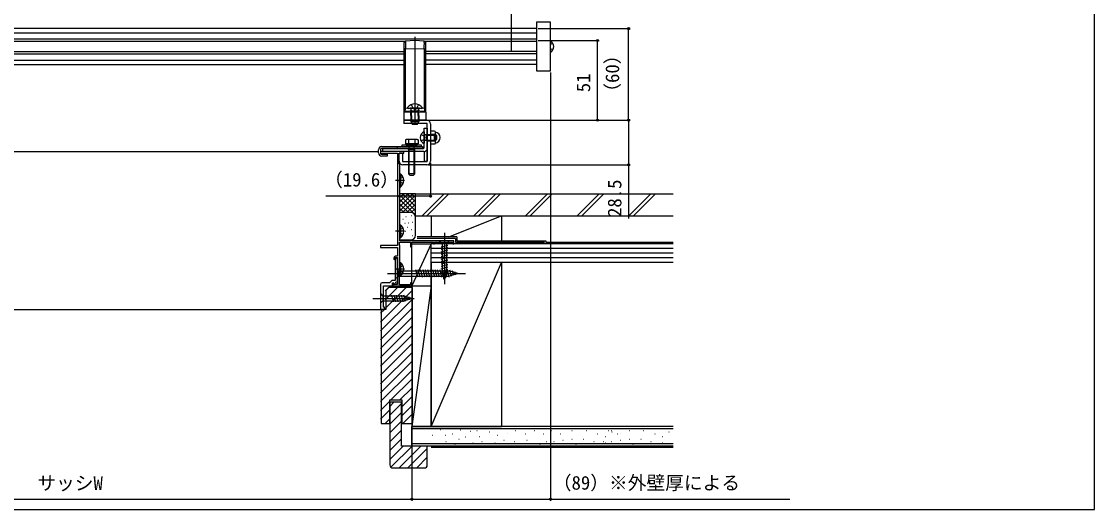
# Model space of a CAD drawing. Units: millimetres, scale not verified. Extents: x -525 to 525, y -786 to 782.
# Drawn here: x -163 to 525, y -786 to -474 of the extents above; entities that cross this region are included whole.
import ezdxf
from ezdxf.enums import TextEntityAlignment as Align

# ---------------------------------------------------------------- set-up
doc = ezdxf.new("R2010")
doc.units = ezdxf.units.MM
doc.header["$LTSCALE"] = 4
for name, color, linetype in [('0-3_YKK_11', 7, 'Continuous'), ('0-5_YKK_12', 2, 'Continuous'), ('0-6_YKK_13', 4, 'Continuous'), ('0-7_YKK_D', 6, 'Continuous'), ('0-8_YKK_ZWAK', 7, 'Continuous'), ('0-9_YSS_K', 3, 'Continuous')]:
    doc.layers.add(name, color=color, linetype=linetype)
doc.styles.add('ＭＳ ゴシック', font='')
doc.styles.get('ＭＳ ゴシック').set_extended_font_data('MS Gothic')

msp = doc.modelspace()

# ---------------------------------------------------------------- linework, layer by layer
at = {"layer": '0-3_YKK_11'}
for points in [[(67.499, -557.757), (67.499, -558.457), (68.499, -558.457), (68.499, -557.957), (78.499, -557.957)], [(78.499, -557.957), (78.499, -617.057), (67.499, -617.057), (67.499, -618.357), (78.499, -618.357), (78.499, -624.057), (77.099, -624.057)], [(79.499, -557.957), (82.499, -557.957), (82.499, -557.057), (68.199, -557.057)], [(76.099, -625.057), (76.099, -625.957), (76.399, -626.257), (76.899, -625.757), (76.899, -624.857), (78.499, -624.857), (78.499, -642.157), (76.099, -642.157), (76.099, -641.257), (75.399, -641.257), (75.399, -643.057), (87.499, -643.057), (87.499, -641.057), (86.799, -641.057), (86.799, -642.257), (79.699, -642.257), (79.699, -636.903), (79.799, -636.73), (79.899, -636.557), (79.899, -617.257), (79.799, -617.084), (79.699, -616.91), (79.699, -614.957), (86.799, -614.957), (86.799, -618.057), (87.499, -618.057), (87.499, -614.957), (101.499, -614.957), (101.499, -616.057), (102.199, -616.057), (102.199, -614.957), (113.799, -614.957), (113.799, -616.057), (114.499, -616.057), (114.499, -614.057), (79.899, -614.057), (79.899, -565.257), (79.699, -565.057), (79.499, -564.857), (79.499, -557.957)], [(67.499, -642.057), (67.499, -658.057), (69.999, -658.057), (69.999, -656.557), (69.499, -656.557), (69.499, -643.057), (75.099, -643.057), (75.099, -641.057), (76.099, -641.057), (76.458, -642.041), (77.585, -641.631), (77.243, -640.691), (78.499, -640.234), (78.499, -625.757), (77.999, -625.257)], [(76.999, -626.257), (76.999, -639.657), (74.699, -639.657), (73.299, -641.057), (68.499, -641.057)]]:
    msp.add_lwpolyline(points, dxfattribs=at)
for centre, radius in [((68.199, -557.757), 0.7), ((77.099, -625.057), 1), ((77.999, -626.257), 1), ((68.499, -642.057), 1)]:
    msp.add_arc(centre, radius, 90.00001, 179.99999, dxfattribs=at)
at = {"layer": '0-5_YKK_12'}
for p, q in [((167.504, -478.297), (-344.496, -478.297)), ((167.504, -481.197), (-344.496, -481.197)), ((167.504, -485.129), (-344.496, -485.129)), ((82.817, -486.597), (-327.809, -486.597)), ((89.504, -483.456), (89.504, -539.456)), ((167.504, -486.597), (96.191, -486.597)), ((-327.496, -492.997), (82.504, -492.997)), ((-327.496, -494.466), (82.504, -494.466)), ((167.504, -492.997), (96.504, -492.997)), ((167.504, -494.466), (96.504, -494.466)), ((-327.496, -498.397), (82.504, -498.397)), ((-327.496, -501.297), (82.504, -501.297)), ((167.504, -498.397), (96.504, -498.397)), ((167.504, -501.297), (96.504, -501.297)), ((-311.296, -557.056), (66.304, -557.057)), ((67.504, -557.057), (68.199, -557.057)), ((-312.796, -658.056), (67.799, -658.057))]:
    msp.add_line(p, q, dxfattribs=at)
at = {"layer": '0-6_YKK_13'}
for p, q in [((151.494, -492.997), (151.504, -96.398)), ((82.504, -487.324), (82.504, -491.317)), ((89.504, -485.956), (83.443, -486.326)), ((89.504, -485.956), (89.504, -490.946)), ((95.565, -486.326), (89.504, -485.956)), ((96.504, -491.317), (96.504, -487.324)), ((177.97, -487.747), (176.504, -488.478)), ((83.443, -491.317), (89.504, -490.946)), ((83.443, -529.33), (83.443, -491.317)), ((89.504, -490.946), (89.504, -528.959)), ((89.504, -490.946), (95.565, -491.317)), ((95.565, -491.317), (95.565, -529.33)), ((95.565, -491.317), (96.504, -491.317)), ((96.504, -529.33), (96.504, -491.317)), ((177.97, -491.847), (176.504, -491.117)), ((89.504, -528.959), (83.443, -529.33)), ((84.754, -528.856), (84.754, -528.956)), ((87.154, -526.944), (88.359, -529.361)), ((89.504, -529.969), (88.359, -529.361)), ((89.504, -530.956), (89.504, -528.959)), ((95.565, -529.33), (89.504, -528.959)), ((89.504, -529.969), (90.649, -529.361)), ((91.854, -526.944), (90.649, -529.361)), ((94.254, -528.856), (94.254, -528.956)), ((82.504, -531.854), (89.504, -531.457)), ((82.504, -531.854), (82.504, -536.956)), ((89.504, -530.956), (82.973, -531.355)), ((93.754, -529.456), (85.254, -529.456)), ((87.004, -530.856), (87.22, -530.261)), ((87.004, -530.856), (92.004, -530.856)), ((87.004, -533.956), (87.004, -530.856)), ((87.004, -533.956), (87.004, -537.756)), ((87.437, -530.856), (87.243, -529.933)), ((87.437, -533.956), (87.437, -530.856)), ((87.437, -533.956), (87.437, -538.676)), ((96.034, -531.355), (89.504, -530.956)), ((89.504, -531.457), (96.504, -531.854)), ((89.504, -531.457), (89.504, -536.956)), ((91.571, -530.856), (91.764, -529.933)), ((91.571, -533.956), (91.571, -530.856)), ((91.571, -533.956), (91.571, -538.676)), ((92.004, -530.856), (91.788, -530.261)), ((92.004, -533.956), (92.004, -530.856)), ((92.004, -533.956), (92.004, -537.756)), ((96.504, -531.854), (96.504, -536.956)), ((89.504, -536.956), (82.504, -536.956)), ((82.504, -536.956), (97.204, -536.956)), ((82.504, -536.956), (82.504, -538.956)), ((97.004, -538.956), (82.504, -538.956)), ((87.004, -537.756), (87.804, -539.456)), ((87.004, -537.756), (92.004, -537.756)), ((87.804, -539.456), (91.204, -539.456)), ((96.504, -536.956), (89.504, -536.956)), ((91.204, -539.456), (92.004, -537.756)), ((95.504, -542.054), (97.504, -542.054)), ((95.504, -554.554), (95.504, -542.054)), ((97.504, -562.956), (97.504, -539.456)), ((97.504, -542.054), (97.504, -554.754)), ((99.504, -539.256), (99.504, -563.156)), ((84.004, -549.254), (83.462, -549.567)), ((83.462, -549.567), (83.462, -552.054)), ((91.004, -549.254), (84.004, -549.254)), ((85.483, -549.567), (85.483, -552.054)), ((89.525, -549.567), (89.525, -552.054)), ((91.004, -549.254), (91.545, -549.567)), ((91.545, -549.567), (91.545, -552.054)), ((93.538, -546.004), (95.353, -546.909)), ((93.538, -550.104), (95.353, -549.199)), ((95.962, -548.054), (95.353, -546.909)), ((95.962, -548.054), (95.353, -549.199)), ((95.504, -544.459), (95.504, -551.65)), ((96.904, -546.433), (95.889, -546.193)), ((96.904, -549.675), (95.889, -549.916)), ((96.904, -546.054), (96.092, -546.199)), ((96.904, -550.054), (96.092, -549.91)), ((96.904, -550.054), (96.904, -546.054)), ((96.904, -546.054), (102.104, -546.054)), ((96.904, -546.433), (102.862, -546.433)), ((96.904, -549.675), (102.862, -549.675)), ((99.504, -544.504), (99.504, -551.604)), ((102.204, -544.004), (100.004, -544.004)), ((102.204, -546.029), (100.004, -546.029)), ((102.104, -550.054), (102.104, -546.054)), ((103.504, -546.754), (102.104, -546.054)), ((102.104, -550.054), (103.504, -549.354)), ((102.704, -551.604), (102.704, -544.504)), ((103.504, -549.354), (103.504, -546.754)), ((66.304, -557.854), (66.304, -555.854)), ((67.504, -555.554), (67.504, -558.154)), ((94.304, -555.054), (68.004, -555.054)), ((68.304, -553.854), (94.304, -553.854)), ((69.004, -555.054), (95.004, -555.054)), ((69.004, -557.054), (69.004, -555.054)), ((78.304, -555.054), (78.304, -553.854)), ((91.545, -552.054), (83.462, -552.054)), ((83.974, -552.054), (91.034, -552.054)), ((83.974, -552.054), (83.974, -552.854)), ((83.974, -552.854), (91.034, -552.854)), ((85.504, -555.854), (85.884, -555.196)), ((89.504, -555.854), (85.504, -555.854)), ((85.504, -555.854), (85.504, -571.254)), ((89.504, -555.854), (89.124, -555.196)), ((89.504, -571.254), (89.504, -555.854)), ((91.034, -552.054), (91.034, -552.854)), ((94.304, -553.854), (94.304, -555.054)), ((96.904, -550.054), (102.104, -550.054)), ((97.504, -554.754), (97.504, -563.054)), ((102.204, -550.079), (100.004, -550.079)), ((100.004, -552.104), (102.204, -552.104)), ((68.004, -558.654), (71.804, -558.654)), ((71.804, -559.854), (68.304, -559.854)), ((95.204, -557.054), (69.004, -557.054)), ((71.804, -558.654), (71.804, -559.854)), ((79.504, -563.156), (79.504, -557.956)), ((81.504, -557.956), (79.504, -557.956)), ((81.504, -557.956), (81.504, -562.956)), ((82.004, -563.456), (97.004, -563.456)), ((95.504, -557.035), (95.504, -563.054)), ((95.504, -563.054), (97.504, -563.054)), ((97.204, -565.456), (81.804, -565.456)), ((82.857, -575.456), (77.179, -575.456)), ((80.089, -574.311), (79.48, -575.456)), ((80.089, -576.601), (79.48, -575.456)), ((79.899, -571.206), (79.899, -579.706)), ((79.899, -571.206), (80.408, -571.206)), ((79.899, -573.456), (79.899, -577.456)), ((81.996, -573.381), (80.089, -574.311)), ((81.996, -577.531), (80.089, -576.601)), ((80.408, -571.206), (80.408, -579.706)), ((89.504, -571.254), (85.504, -571.254)), ((85.504, -571.254), (86.304, -572.054)), ((86.304, -572.054), (88.704, -572.054)), ((89.504, -571.254), (88.704, -572.054)), ((79.899, -579.706), (80.408, -579.706)), ((79.899, -603.807), (79.899, -612.307)), ((79.899, -603.807), (80.408, -603.807)), ((80.408, -603.807), (80.408, -612.307)), ((82.857, -608.057), (77.179, -608.057)), ((79.899, -606.057), (79.899, -610.057)), ((108.501, -609.056), (108.501, -641.969)), ((79.899, -612.307), (80.408, -612.307)), ((111.601, -614.056), (105.401, -614.056)), ((105.401, -614.056), (106.951, -615.606)), ((106.401, -618.032), (110.601, -616.907)), ((106.401, -619.585), (110.601, -618.46)), ((106.951, -615.606), (106.951, -634.14)), ((110.051, -615.606), (106.951, -615.606)), ((111.601, -614.056), (110.051, -615.606)), ((110.051, -634.14), (110.051, -615.606)), ((106.401, -621.138), (110.601, -620.013)), ((106.401, -622.691), (110.601, -621.566)), ((106.401, -624.244), (110.601, -623.118)), ((106.401, -625.797), (110.601, -624.671)), ((76.999, -631.556), (76.999, -638.556)), ((76.999, -631.556), (78.749, -633.306)), ((82.857, -632.257), (77.179, -632.257)), ((79.899, -628.007), (79.899, -636.507)), ((79.899, -628.007), (80.408, -628.007)), ((79.899, -630.257), (79.899, -634.257)), ((80.408, -628.007), (80.408, -636.507)), ((106.401, -627.35), (110.601, -626.224)), ((106.401, -628.903), (110.601, -627.777)), ((106.401, -630.455), (110.601, -629.33)), ((106.401, -632.008), (110.601, -630.883)), ((106.401, -633.561), (110.601, -632.436)), ((71.999, -635.056), (121.999, -635.056)), ((76.999, -638.556), (78.749, -636.806)), ((78.749, -633.306), (78.749, -636.806)), ((78.749, -633.306), (111.449, -633.306)), ((78.749, -636.806), (111.449, -636.806)), ((79.899, -636.507), (80.408, -636.507)), ((91.372, -637.356), (90.139, -632.756)), ((92.924, -637.356), (91.692, -632.756)), ((94.477, -637.356), (93.245, -632.756)), ((96.03, -637.356), (94.798, -632.756)), ((97.583, -637.356), (96.351, -632.756)), ((99.136, -637.356), (97.904, -632.756)), ((100.689, -637.356), (99.456, -632.756)), ((102.242, -637.356), (101.009, -632.756)), ((103.795, -637.356), (102.562, -632.756)), ((105.348, -637.356), (104.115, -632.756)), ((106.901, -637.356), (105.668, -632.756)), ((106.66, -635.045), (110.601, -633.989)), ((108.501, -639.056), (106.951, -634.14)), ((107.111, -636.477), (110.147, -635.663)), ((108.454, -637.356), (107.221, -632.756)), ((107.563, -637.909), (109.613, -637.36)), ((108.501, -639.056), (110.051, -634.14)), ((110.006, -637.356), (108.774, -632.756)), ((111.557, -637.348), (110.327, -632.756)), ((116.999, -635.056), (111.449, -633.306)), ((116.999, -635.056), (111.449, -636.806)), ((112.989, -636.897), (111.912, -632.875)), ((114.421, -636.445), (113.608, -633.41)), ((115.853, -635.994), (115.304, -633.944)), ((62.501, -651.056), (88.988, -651.056)), ((67.501, -647.956), (67.501, -654.156)), ((67.501, -647.956), (69.051, -649.506)), ((67.501, -654.156), (69.051, -652.606)), ((82.585, -649.506), (69.051, -649.506)), ((69.051, -649.506), (69.051, -652.606)), ((69.051, -652.606), (82.585, -652.606)), ((75.795, -653.156), (74.67, -648.956)), ((77.348, -653.156), (76.222, -648.956)), ((78.901, -653.156), (77.775, -648.956)), ((80.454, -653.156), (79.328, -648.956)), ((82.007, -653.156), (80.881, -648.956)), ((83.49, -652.897), (82.434, -648.956)), ((87.501, -651.056), (82.585, -649.506)), ((87.501, -651.056), (82.585, -652.606)), ((84.922, -652.446), (84.109, -649.409)), ((86.354, -651.994), (85.805, -649.944))]:
    msp.add_line(p, q, dxfattribs=at)
for points in [[(176.504, -474.197), (167.504, -474.197), (167.504, -505.397), (176.504, -505.397)], [(81.254, -553.854), (93.754, -553.854), (93.754, -552.854), (81.254, -552.854)]]:
    msp.add_lwpolyline(points, close=True, dxfattribs=at)
for points in [[(83.443, -491.317), (82.504, -491.317), (82.504, -529.33)], [(83.443, -529.33), (82.969, -529.33), (82.629, -529.33), (82.504, -529.33), (82.504, -529.6), (82.504, -529.867), (82.504, -530.126), (82.504, -530.373), (82.504, -530.606), (82.504, -530.822), (82.504, -531.017), (82.504, -531.193), (82.504, -531.349), (82.504, -531.485), (82.504, -531.601), (82.504, -531.694), (82.504, -531.766), (82.504, -531.816), (82.504, -531.844), (82.504, -531.854)], [(83.443, -529.33), (83.4, -529.864), (83.294, -530.355), (83.163, -530.777), (83.05, -531.102), (82.986, -531.298)], [(95.565, -529.33), (95.765, -529.33), (95.965, -529.33), (96.15, -529.33), (96.305, -529.33), (96.418, -529.33), (96.483, -529.33), (96.504, -529.33)], [(95.565, -529.33), (95.599, -529.781), (95.675, -530.206), (95.781, -530.586), (95.892, -530.906), (95.976, -531.152), (96.022, -531.301)], [(96.504, -531.854), (96.504, -531.846), (96.504, -531.82), (96.504, -531.776), (96.504, -531.713), (96.504, -531.63), (96.504, -531.528), (96.504, -531.407), (96.504, -531.269), (96.504, -531.113), (96.504, -530.94), (96.504, -530.748), (96.504, -530.54), (96.504, -530.317), (96.504, -530.081), (96.504, -529.836), (96.504, -529.584), (96.504, -529.33)], [(89.504, -530.956), (89.504, -531.023), (89.504, -531.206), (89.504, -531.457)], [(85.884, -571.634), (85.884, -555.196), (85.884, -553.854)], [(89.124, -571.634), (89.124, -555.196), (89.124, -553.854)], [(81.996, -605.982), (80.089, -606.912), (79.48, -608.057)], [(81.996, -610.132), (80.089, -609.202), (79.48, -608.057)], [(81.996, -630.182), (80.089, -631.112), (79.48, -632.257)], [(81.996, -634.332), (80.089, -633.402), (79.48, -632.257)]]:
    msp.add_lwpolyline(points, dxfattribs=at)
for centre, radius, start, end in [((83.504, -487.324), 1, 93.5, 180), ((95.504, -487.324), 1, 0, 86.5), ((174.304, -489.797), 4.2, 301.58814, 58.41186), ((89.504, -532.356), 5.9, 36.38156, 143.61844), ((85.254, -528.956), 0.5, 180, 270), ((93.754, -528.956), 0.5, 270, 0), ((83.004, -531.854), 0.5, 93.5, 180), ((86.656, -530.056), 0.6, 340.03043, 90), ((92.352, -530.056), 0.6, 90, 199.96957), ((96.004, -531.854), 0.5, 0, 86.5), ((97.004, -539.456), 0.5, 0, 90), ((97.204, -539.256), 2.3, 0, 90), ((84.473, -551.044), 1.789, 55.61575, 124.38425), ((87.504, -555.942), 6.687, 72.41205, 107.58795), ((90.535, -551.044), 1.789, 55.61575, 124.38425), ((97.204, -548.054), 4.2, 117.28096, 242.71904), ((95.35, -544.459), 0.154, 0, 117.28096), ((96.004, -545.707), 0.5, 180, 280.09096), ((96.004, -550.402), 0.5, 79.90904, 180), ((100.004, -544.504), 0.5, 90, 180), ((100.004, -545.529), 0.5, 180, 270), ((100.004, -546.529), 0.5, 90, 180), ((100.004, -549.579), 0.5, 180, 270), ((102.204, -544.504), 0.5, 0, 90), ((102.204, -545.529), 0.5, 270, 0), ((102.204, -546.529), 0.5, 0, 90), ((102.204, -549.579), 0.5, 270, 0), ((102.197, -548.054), 3.544, 278.23166, 81.76834), ((68.304, -555.854), 2, 90, 180), ((68.004, -555.554), 0.5, 90, 180), ((95.004, -554.554), 0.5, 270, 0), ((95.204, -554.754), 2.3, 270, 0), ((95.35, -551.65), 0.154, 242.71904, 0), ((100.004, -550.579), 0.5, 90, 180), ((100.004, -551.604), 0.5, 180, 270), ((102.204, -550.579), 0.5, 0, 90), ((102.204, -551.604), 0.5, 270, 0), ((68.304, -557.854), 2, 180, 270), ((68.004, -558.154), 0.5, 180, 270), ((81.804, -563.156), 2.3, 180, 270), ((82.004, -562.956), 0.5, 180, 270), ((97.004, -562.956), 0.5, 270, 0), ((97.204, -563.156), 2.3, 270, 0), ((76.868, -575.456), 5.531, 309.79413, 50.20587), ((76.868, -608.057), 5.531, 309.79413, 50.20587), ((76.868, -632.257), 5.531, 309.79413, 50.20587)]:
    msp.add_arc(centre, radius, start, end, dxfattribs=at)
for centre, major_axis, start_param, end_param in [((83.504, -491.332), (0.061, -5.006), 3.1421876, 4.709257), ((95.504, -491.332), (-0.061, -5.006), 1.5739283, 3.1409977)]:
    msp.add_ellipse(centre, major_axis=major_axis, ratio=0.012158, start_param=start_param, end_param=end_param, dxfattribs=at)
at = {"layer": '0-7_YKK_D'}
for p, q in [((168.504, -478.297), (227.504, -478.297)), ((226.504, -536.956), (226.504, -478.297)), ((168.504, -485.956), (207.504, -485.956)), ((206.504, -536.956), (206.504, -485.956)), ((176.504, -506.397), (176.504, -780.557)), ((97.504, -536.956), (227.504, -536.956)), ((97.504, -536.956), (207.504, -536.956)), ((97.504, -536.956), (227.504, -536.956)), ((98.204, -565.456), (227.504, -565.456)), ((99.504, -564.156), (99.504, -586.456)), ((87.511, -643.756), (87.511, -780.557)), ((87.508, -734.057), (87.508, -780.557)), ((-332.496, -779.557), (87.511, -779.557))]:
    msp.add_line(p, q, dxfattribs=at)
for points in [[(226.504, -536.956), (226.504, -565.456), (226.504, -599.96)], [(99.504, -585.456), (79.899, -585.456), (32.509, -585.456)], [(87.508, -779.557), (176.504, -779.557), (329.849, -779.557)]]:
    msp.add_lwpolyline(points, dxfattribs=at)
for centre in [(226.504, -478.297), (206.504, -485.956), (206.504, -536.956), (226.504, -536.956), (226.504, -536.956), (226.504, -565.456), (79.899, -585.456), (99.504, -585.456), (87.508, -779.557), (87.511, -779.557), (176.504, -779.557)]:
    msp.add_circle(centre, 0.637, dxfattribs=at)
at = {"layer": '0-8_YKK_ZWAK'}
msp.add_lwpolyline([(-525, -786.2), (525, -786.2), (525, 743.8)], dxfattribs=at)
at = {"layer": '0-9_YSS_K'}
for p, q in [((89.899, -584.057), (79.899, -584.057)), ((79.899, -592.086), (87.929, -584.057)), ((79.899, -589.258), (85.101, -584.057)), ((79.899, -586.429), (82.272, -584.057)), ((81.87, -584.057), (89.899, -592.086)), ((84.698, -584.057), (89.899, -589.258)), ((87.527, -584.057), (89.899, -586.429)), ((89.899, -599.057), (89.907, -584.057)), ((89.907, -584.057), (255.004, -584.057)), ((94.288, -598.057), (108.288, -584.057)), ((97.288, -598.057), (111.288, -584.057)), ((127.381, -598.057), (141.381, -584.057)), ((130.381, -598.057), (144.381, -584.057)), ((160.473, -598.057), (174.473, -584.057)), ((163.473, -598.057), (177.473, -584.057)), ((193.566, -598.057), (207.566, -584.057)), ((196.566, -598.057), (210.566, -584.057)), ((226.658, -598.057), (240.658, -584.057)), ((229.658, -598.057), (243.658, -584.057)), ((79.899, -594.915), (89.907, -584.907)), ((79.899, -584.915), (89.899, -594.915)), ((79.899, -587.743), (89.899, -597.743)), ((79.899, -590.571), (85.385, -596.057)), ((81.586, -596.057), (89.899, -587.743)), ((84.414, -596.057), (89.899, -590.571)), ((89.903, -599.057), (89.903, -586.057)), ((79.899, -593.4), (82.574, -596.074)), ((86.903, -596.057), (79.903, -596.057)), ((87.098, -597.885), (87.298, -597.885)), ((87.225, -596.074), (89.899, -593.4)), ((89.105, -597.023), (89.899, -596.228)), ((89.903, -598.057), (255.004, -598.057)), ((100.004, -598.057), (100.004, -611.557)), ((100.004, -598.057), (145.004, -598.057)), ((111.254, -611.557), (145.004, -598.057)), ((145.004, -598.057), (145.004, -614.057)), ((81.904, -600.383), (82.104, -600.383)), ((83.093, -602.892), (83.293, -602.892)), ((83.76, -598.552), (83.96, -598.552)), ((85.429, -602.558), (85.629, -602.558)), ((88.1, -602.224), (88.3, -602.224)), ((89.903, -610.557), (89.903, -599.057)), ((83.426, -607.899), (83.626, -607.899)), ((84.826, -605.351), (85.026, -605.351)), ((87.098, -606.897), (87.298, -606.897)), ((88.1, -610.739), (88.3, -610.739)), ((116.503, -611.557), (90.903, -611.557)), ((80.203, -613.557), (86.903, -613.557)), ((87.504, -616.056), (100.004, -616.056)), ((87.504, -643.056), (87.504, -616.056)), ((100.004, -616.057), (87.504, -643.056)), ((115.503, -612.557), (90.903, -612.557)), ((255.004, -616.057), (100.003, -616.057)), ((100.004, -643.056), (100.004, -616.056)), ((100.004, -628.057), (100.004, -616.057)), ((173.511, -614.057), (173.511, -615.057)), ((173.511, -615.057), (255.004, -615.057)), ((255.004, -619.057), (100.004, -619.057)), ((255.004, -622.057), (100.004, -622.057)), ((255.004, -625.057), (100.004, -625.057)), ((145.004, -628.057), (100.003, -628.057)), ((100.004, -733.057), (145.004, -628.057)), ((145.004, -628.057), (145.004, -733.057)), ((87.502, -646.204), (67.502, -666.204)), ((78.335, -644.057), (70.502, -651.89)), ((72.678, -644.057), (70.502, -646.233)), ((83.991, -644.058), (70.502, -657.547)), ((87.504, -643.056), (100.004, -643.056)), ((87.504, -643.056), (100.004, -643.056)), ((100.003, -733.057), (100.003, -643.057)), ((100.004, -733.057), (100.004, -643.056)), ((87.502, -651.861), (67.502, -671.861)), ((87.502, -657.518), (67.502, -677.518)), ((69.991, -658.058), (67.502, -660.547)), ((87.502, -663.174), (67.502, -683.174)), ((87.502, -668.831), (67.502, -688.831)), ((87.502, -674.488), (67.502, -694.488)), ((87.502, -680.145), (67.502, -700.145)), ((87.502, -685.802), (67.502, -705.802)), ((87.502, -691.459), (67.502, -711.459)), ((87.502, -697.116), (67.502, -717.116)), ((87.502, -702.772), (74.217, -716.057)), ((87.502, -708.429), (79.874, -716.057)), ((87.502, -714.086), (81.502, -720.086)), ((73.502, -716.772), (67.502, -722.772)), ((76.105, -717.557), (73.502, -720.16)), ((73.502, -717.557), (73.502, -757.557)), ((73.502, -725.817), (81.002, -718.317)), ((87.502, -719.743), (81.502, -725.743)), ((73.502, -722.429), (67.502, -728.429)), ((73.502, -728.086), (70.531, -731.057)), ((73.502, -731.473), (81.002, -723.973)), ((87.502, -725.4), (81.845, -731.057)), ((73.502, -737.13), (81.002, -729.63)), ((73.502, -742.787), (81.002, -735.287)), ((255.004, -733.057), (87.503, -733.057)), ((87.503, -745.557), (87.504, -733.057)), ((87.504, -733.057), (145.004, -733.057)), ((255.004, -734.557), (87.504, -734.557)), ((105.687, -734.886), (105.887, -734.886)), ((118.485, -735.276), (118.685, -735.276)), ((129.202, -735.622), (129.402, -735.622)), ((153.927, -735.622), (154.127, -735.622)), ((166.221, -735.622), (166.421, -735.622)), ((176.935, -735.622), (177.135, -735.622)), ((190.121, -735.622), (190.321, -735.622)), ((199.187, -735.622), (199.387, -735.622)), ((213.613, -735.622), (213.813, -735.622)), ((215.399, -735.622), (215.599, -735.622)), ((226.8, -735.622), (227, -735.622)), ((235.865, -735.622), (236.065, -735.622)), ((73.502, -748.444), (81.002, -740.944)), ((100.62, -738.505), (100.82, -738.505)), ((109.195, -738.505), (109.395, -738.505)), ((113.543, -737.771), (113.743, -737.771)), ((117.664, -741.067), (117.864, -741.067)), ((121.993, -739.674), (122.193, -739.674)), ((125.111, -736.056), (125.311, -736.056)), ((130.85, -739.419), (131.05, -739.419)), ((137.444, -736.447), (137.644, -736.447)), ((142.389, -738.595), (142.589, -738.595)), ((146.51, -741.892), (146.709, -741.892)), ((148.982, -737.771), (149.182, -737.771)), ((160.452, -737.771), (160.652, -737.771)), ((161.276, -741.892), (161.476, -741.892)), ((171.99, -737.771), (172.19, -737.771)), ((182.704, -737.771), (182.904, -737.771)), ((184.352, -741.892), (184.552, -741.892)), ((190.121, -741.067), (190.321, -741.067)), ((197.539, -741.067), (197.739, -741.067)), ((206.605, -737.771), (206.804, -737.771)), ((211.549, -739.419), (211.749, -739.419)), ((215.67, -736.447), (215.87, -736.447)), ((219.382, -737.771), (219.582, -737.771)), ((221.03, -741.892), (221.23, -741.892)), ((221.168, -737.771), (221.368, -737.771)), ((226.8, -741.067), (227, -741.067)), ((234.217, -741.067), (234.417, -741.067)), ((243.283, -737.771), (243.483, -737.771)), ((248.228, -739.419), (248.428, -739.419)), ((252.348, -736.447), (252.548, -736.447)), ((73.502, -754.101), (82.046, -745.557)), ((74.192, -759.068), (87.703, -745.557)), ((79.36, -759.557), (93.36, -745.557)), ((85.016, -759.557), (97.502, -747.071)), ((255.004, -744.057), (87.503, -744.057)), ((255.004, -745.557), (87.503, -745.557)), ((255.004, -746.557), (100.005, -746.557)), ((106.467, -743.962), (106.667, -743.962)), ((109.422, -742.716), (109.622, -742.716)), ((115.191, -744.364), (115.391, -744.364)), ((121.803, -743.962), (122.003, -743.962)), ((126.73, -743.54), (126.93, -743.54)), ((132.499, -742.716), (132.699, -742.716)), ((140.74, -743.54), (140.94, -743.54)), ((153.103, -742.716), (153.303, -742.716)), ((169.517, -744.364), (169.717, -744.364)), ((173.638, -742.716), (173.838, -742.716)), ((178.583, -742.716), (178.783, -742.716)), ((192.594, -744.364), (192.794, -744.364)), ((204.132, -742.716), (204.332, -742.716)), ((210.316, -742.716), (210.516, -742.716)), ((211.549, -743.54), (211.749, -743.54)), ((215.261, -742.716), (215.461, -742.716)), ((229.272, -744.364), (229.472, -744.364)), ((240.81, -742.716), (241.01, -742.716)), ((248.228, -743.54), (248.428, -743.54)), ((90.673, -759.557), (97.502, -752.728)), ((75.502, -759.557), (95.502, -759.557))]:
    msp.add_line(p, q, dxfattribs=at)
for points in [[(116.503, -611.557), (116.503, -614.057), (173.511, -614.057)], [(115.503, -612.557), (115.503, -615.057), (172.511, -615.057)], [(255.004, -628.057), (100.004, -628.057), (100.004, -733.057)], [(100.007, -733.057), (100.004, -643.056), (87.504, -733.057)], [(97.502, -757.557), (97.502, -745.557), (81.002, -745.557), (81.002, -717.557), (73.502, -717.557)]]:
    msp.add_lwpolyline(points, dxfattribs=at)
msp.add_lwpolyline([(87.902, -731.058), (87.902, -644.058), (72.902, -644.058), (70.902, -646.058), (70.902, -658.058), (67.902, -658.058), (67.902, -731.058), (73.502, -731.058), (73.502, -716.058), (81.202, -716.058), (81.202, -731.058)], close=True, dxfattribs=at)
for centre, radius, start, end in [((86.903, -599.057), 3, 360, 90), ((86.903, -610.557), 3, 270, 360), ((75.502, -757.557), 2, 180.00002, 270), ((95.502, -757.557), 2, 270, 359.99998)]:
    msp.add_arc(centre, radius, start, end, dxfattribs=at)

# ---------------------------------------------------------------- texts
at = {"layer": '0-7_YKK_D', "style": 'ＭＳ ゴシック'}
for s, p in [('（60）', (223.072, -525.047)), ('51', (204.504, -518.99)), ('28.5', (224.504, -598.847))]:
    msp.add_text(s, height=8.798, rotation=90, dxfattribs=at).set_placement(p, align=Align.BOTTOM_LEFT)
for s, p in [('（19.6）', (31.372, -582.024)), ('サッシW', (-152.39, -776.329)), ('（89）※外壁厚による', (177.918, -776.125))]:
    msp.add_text(s, height=8.798, dxfattribs=at).set_placement(p, align=Align.BOTTOM_LEFT)

doc.saveas('drawing.dxf')
